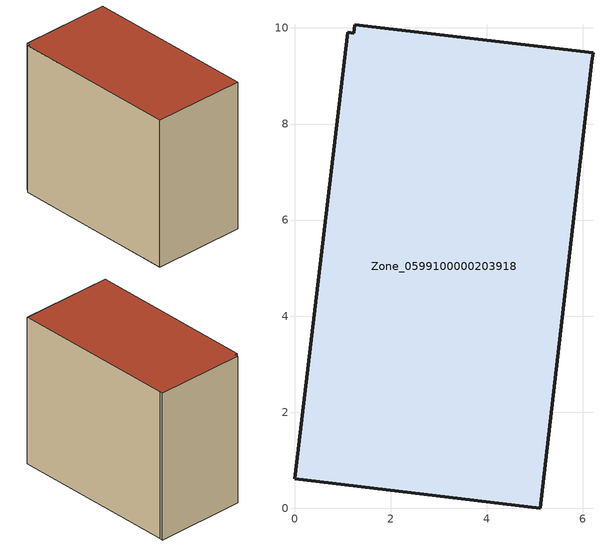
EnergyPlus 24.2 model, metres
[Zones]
Zone_0599100000203918
 floor ground (C_G): 6.19,9.29 5.12,0 0,0.61 1.11,9.91 1.23,9.89 1.26,10.07 6.22,9.48 z0
 wall outside (C_F): 6.22,9.48 1.26,10.07 1.23,9.89 1.11,9.91 0,0.61 5.12,0 6.19,9.29 6.22,9.48 z0:8.33
 roof outside (C_R): 5.12,0 6.19,9.29 6.22,9.48 1.26,10.07 1.23,9.89 1.11,9.91 0,0.61 z8.33
[BUILDING]
Pand.0599100000203918: North Axis=0; Terrain=City; Loads Convergence Tolerance Value=0.04; Temperature Convergence Tolerance Value=0.4; Solar Distribution=FullExterior; Maximum Number of Warmup Days=25; Minimum Number of Warmup Days=1
[Site:Location]
Rotterdam.The.Hague.AP_ZH_NLD Design_Conditions: Latitude=51.96; Longitude=4.45; Time Zone=1; Elevation=-4.5
[SITE:GROUNDTEMPERATURE:BUILDINGSURFACE]
18, 18, 18, 18, 18, 18, 18, 18, 18, 18, 18, 18
[MATERIAL] Thermal Absorptance=0.9; Solar Absorptance=0.7; Visible Absorptance=0.7
Name | Roughness | Thickness | Conductivity | Density | Specific Heat
G.TI.1975-1991 | MediumSmooth | 0.15 | 0.288461 | 540 | 1210
F.TI.1975-1991 | Rough | 0.3 | 0.230769 | 1920 | 840
R.TI.1975-1991 | MediumRough | 0.2 | 0.153846 | 1500 | 1000
[CONSTRUCTION]
C_G: G.TI.1975-1991
C_F: F.TI.1975-1991
C_R: R.TI.1975-1991
[ZONE]
Zone_0599100000203918: Type=1; Multiplier=1; Ceiling Height=Autocalculate; Volume=Autocalculate; Floor Area=autocalculate; Part of Total Floor Area=Yes
[ZONEINFILTRATION:DESIGNFLOWRATE]
Infil_Zone_0599100000203918: Zone or ZoneList or Space or SpaceList=Zone_0599100000203918; Schedule=AlwaysOn; Design Flow Rate Calculation Method=Flow/Area; Flow Rate per Floor Area=0.003; Constant Term Coefficient=1; Temperature Term Coefficient=0; Velocity Term Coefficient=0; Velocity Squared Term Coefficient=0
[HVACTEMPLATE:ZONE:IDEALLOADSAIRSYSTEM]
Zone_0599100000203918: Maximum Heating Supply Air Temperature=50; Minimum Cooling Supply Air Temperature=13; Maximum Heating Supply Air Humidity Ratio=0.0156; Minimum Cooling Supply Air Humidity Ratio=0.0077; Heating Limit=NoLimit; Cooling Limit=NoLimit; Dehumidification Control Type=ConstantSensibleHeatRatio; Cooling Sensible Heat Ratio=0.7; Dehumidification Setpoint=60; Humidification Control Type=None; Humidification Setpoint=30; Outdoor Air Method=None; Outdoor Air Flow Rate per Person=0.00944; Outdoor Air Flow Rate per Zone Floor Area=0; Outdoor Air Flow Rate per Zone=0; Demand Controlled Ventilation Type=None; Outdoor Air Economizer Type=NoEconomizer; Heat Recovery Type=None; Sensible Heat Recovery Effectiveness=0.7; Latent Heat Recovery Effectiveness=0.65
[ZONECONTROL:THERMOSTAT]
ThermostatControl_Zone_0599100000203918: Zone or ZoneList=Zone_0599100000203918; Control Type Schedule=DualSetpointControlType; Control 1=Thermostat_Zone_0599100000203918; Temperature Difference Between Cutout And Setpoint=0
[THERMOSTATSETPOINT:DUALSETPOINT]
Thermostat_Zone_0599100000203918: Heating Setpoint Temperature Schedule=HeatingSetpoint_Zone_0599100000203918; Cooling Setpoint Temperature Schedule=CoolingSetpoint_Zone_0599100000203918
[SCHEDULE:COMPACT]
HeatingSetpoint_Zone_0599100000203918: Through: 12/31, For: AllDays, Until: 24:00, 21
CoolingSetpoint_Zone_0599100000203918: Through: 12/31, For: AllDays, Until: 24:00, 24
DualSetpointControlType: Through: 12/31, For: AllDays, Until: 24:00, 4
AlwaysOn: Through: 12/31, For: AllDays, Until: 24:00, 1
